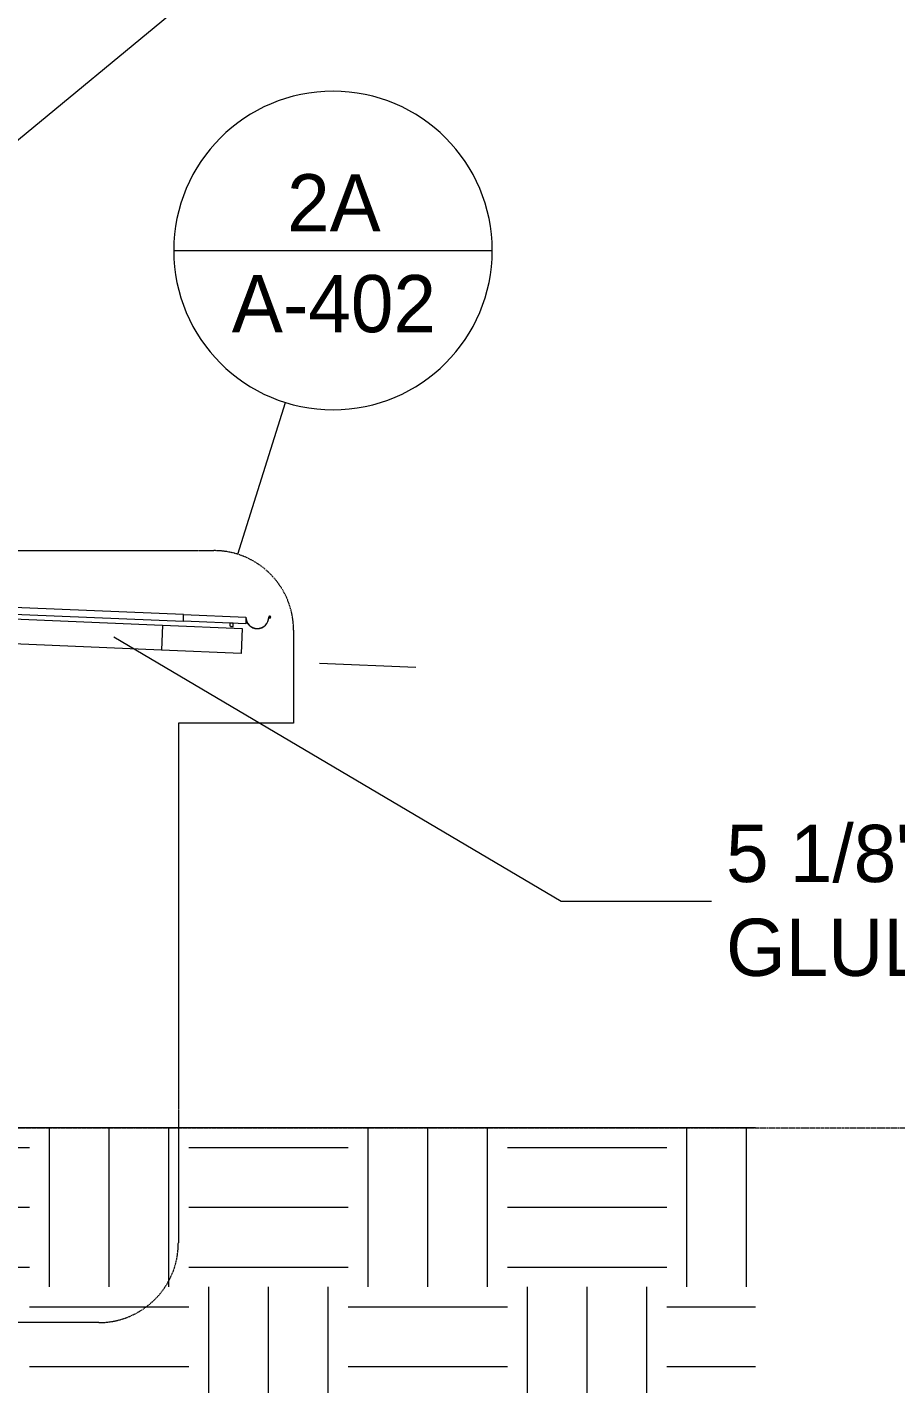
# Model space of a CAD drawing. Header units: inches. Extents: x 21386 to 98862, y -290 to 853.
# Drawn here: x 33530.4 to 33792, y -79.8 to 331.7 of the extents above; entities that cross this region are included whole.
import ezdxf

# ---------------------------------------------------------------- set-up
doc = ezdxf.new("R2010")
doc.units = ezdxf.units.IN
doc.header["$MEASUREMENT"] = 0
doc.linetypes.add('Dash Dot 3_16_', pattern=[0.3125, 0.1875, -0.0625, 0, -0.0625])
doc.linetypes.add('Grid Line 1_2_', pattern=[0.875, 0.5, -0.125, 0.125, -0.125])
for name, color, linetype, lineweight in [('A-ANNO-IDEN', 131, 'Continuous', 9), ('A-ANNO-SYMB', 150, 'Continuous', 9), ('A-DETL', 90, 'Continuous', 13), ('A-FLOR-LEVL', 51, 'Continuous', 9), ('A-ROOF', 132, 'Continuous', 13), ('A-ROOF-OTLN', 132, 'Continuous', 9), ('C-TOPO', 7, 'Continuous', 13), ('E-LITE-EQPM', 33, 'Continuous', 13), ('S-BEAM', 12, 'Continuous', 13)]:
    doc.layers.add(name, color=color, linetype=linetype, lineweight=lineweight)
doc.styles.add('Century Gothic', font='GOTHIC.TTF', dxfattribs={"height": 17.245342})

# ---------------------------------------------------------------- blocks, each defined once
blk = doc.blocks.new('Dimension Lumber - 5_5 x 7_5 Glulam-1730132-Building Section - North_South looking East _ Fitness Center')
at = {"layer": 'S-BEAM', "color": 8, "lineweight": 9}
for p, q in [((22795.3, 154.01), (22855.29, 151.51)), ((22855.29, 151.51), (22854.98, 144.01)), ((22854.98, 144.01), (22795.3, 146.5))]:
    blk.add_line(p, q, dxfattribs=at)
blk = doc.blocks.new('Dimension Lumber - 5_5 x 7_5 Glulam-1730133-Building Section - North_South looking East _ Fitness Center')
at = {"layer": 'S-BEAM', "color": 8, "lineweight": 9}
for p, q in [((22855.29, 151.51), (22879.29, 150.51)), ((22879.29, 150.51), (22878.98, 143.01)), ((22878.98, 143.01), (22854.98, 144.01))]:
    blk.add_line(p, q, dxfattribs=at)
blk = doc.blocks.new('EXTERIOR LED - SUNRISE LED Light Bar-970652-Building Section - North_South looking East _ Fitness Center')
at = {"layer": 'E-LITE-EQPM', "color": 8, "lineweight": 9}
for p, q in [((22876.57, 152.12), (22875.57, 152.12)), ((22875.57, 152.12), (22875.57, 151.28)), ((22875.57, 151.28), (22875.74, 151.28)), ((22875.74, 151.28), (22875.74, 151.12)), ((22875.74, 151.12), (22876.57, 151.12)), ((22876.57, 151.12), (22876.57, 152.12))]:
    blk.add_line(p, q, dxfattribs=at)
blk = doc.blocks.new('Section - Callout Head-19020-Building Section - North_South looking East _ Fitness Center')
at = {"layer": 'A-ANNO-SYMB'}
blk.add_line((22472.78, 464.27), (22568.78, 464.27), dxfattribs=at)
for start, end in [(0, 180), (180, 360)]:
    blk.add_arc((22520.78, 464.27), 48, start, end, dxfattribs=at)

msp = doc.modelspace()

# ---------------------------------------------------------------- hatches: boundary and pattern name
at = {"layer": 'C-TOPO', "lineweight": 9}
h = msp.add_hatch(dxfattribs=at)
h.set_pattern_fill('FP_36', color=8, style=0, pattern_type=2)
h.set_pattern_definition([(0, (22011.01, 102), (48, 48), [48, -48]), (0, (22011.01, 120), (48, 48), [48, -48]), (0, (22011.01, 138), (48, 48), [48, -48]), (90, (22017.01, 144), (-48, 48), [48, -48]), (90, (22035.01, 144), (-48, 48), [48, -48]), (90, (22053.01, 144), (-48, 48), [48, -48])])
h.paths.add_polyline_path([(33749.83, -79.83), (33749.83, 0), (33516.61, 0), (33516.61, -36), (33519.61, -36), (33519.61, -48), (33514.61, -48), (33514.61, -79.83), (33731.85, -79.83)], flags=0)

# ---------------------------------------------------------------- linework, layer by layer
at = {"layer": 'A-ANNO-IDEN', "color": 153}
for p, q in [((33429.75, 216.91), (33694.99, 436.21)), ((33556.44, 148.01), (33691.23, 68.37)), ((33691.23, 68.37), (33740.92, 68.37))]:
    msp.add_line(p, q, dxfattribs=at)
at = {"layer": 'A-ANNO-SYMB'}
msp.add_line((33593.78, 172.88), (33608.12, 218.65), dxfattribs=at)
at = {"layer": 'A-ANNO-SYMB', "linetype": 'Dash Dot 3_16_'}
for p, q in [((33452.32, 173.98), (33586.6, 173.98)), ((33610.6, 149.98), (33610.6, 121.99)), ((33575.87, 121.99), (33575.87, -34.71)), ((33610.6, 121.99), (33575.87, 121.99)), ((33551.87, -58.71), (33452.32, -58.71))]:
    msp.add_line(p, q, dxfattribs=at)
for centre, start, end in [((33586.6, 149.98), 360, 90), ((33551.87, -34.71), 270, 0)]:
    msp.add_arc(centre, 24, start, end, dxfattribs=at)
at = {"layer": 'A-DETL', "color": 8, "lineweight": 9}
msp.add_line((33618.44, 140.03), (33647.41, 138.82), dxfattribs=at)
at = {"layer": 'A-FLOR-LEVL', "linetype": 'Grid Line 1_2_'}
msp.add_line((31077.41, 0), (34441.96, 0), dxfattribs=at)
at = {"layer": 'A-ROOF', "color": 7}
for p, q in [((33577.42, 154.75), (33086.11, 175.22)), ((33086.11, 173.22), (33577.42, 152.74)), ((33577.42, 152.74), (33577.42, 154.75))]:
    msp.add_line(p, q, dxfattribs=at)
at = {"layer": 'A-ROOF', "color": 8, "lineweight": 9}
for p, q in [((33577.42, 154.75), (33596.16, 153.97)), ((33596.16, 151.96), (33577.42, 152.74)), ((33596.16, 153.97), (33596.16, 151.96))]:
    msp.add_line(p, q, dxfattribs=at)
at = {"layer": 'A-ROOF-OTLN', "color": 8}
for p, q in [((33596.22, 153.97), (33596.16, 153.97)), ((33603.26, 153.77), (33603.22, 153.72))]:
    msp.add_line(p, q, dxfattribs=at)
for centre, radius, start, end in [((33599.66, 153.97), 3.5, 180, 360), ((33599.66, 153.97), 3.44, 180, 0), ((33603.4, 153.97), 0.306, 232.159, 180), ((33603.4, 153.97), 0.243, 234.011, 180)]:
    msp.add_arc(centre, radius, start, end, dxfattribs=at)
at = {"layer": 'C-TOPO'}
for p, q in [((33731.85, 0), (33516.61, 0)), ((33749.83, 0), (33731.85, 0))]:
    msp.add_line(p, q, dxfattribs=at)
at = {"layer": 'C-TOPO', "color": 8, "lineweight": 9}
for p, q in [((33731.85, 0), (33516.61, 0)), ((33749.83, 0), (33731.85, 0))]:
    msp.add_line(p, q, dxfattribs=at)

# ---------------------------------------------------------------- block references
at = {"layer": 'A-ANNO-SYMB'}
msp.add_blockref('Section - Callout Head-19020-Building Section - North_South looking East _ Fitness Center', (11101.7, -199.82), dxfattribs=at)
at = {"layer": 'E-LITE-EQPM', "color": 8, "lineweight": 9}
msp.add_blockref('EXTERIOR LED - SUNRISE LED Light Bar-970652-Building Section - North_South looking East _ Fitness Center', (10715.81, 0), dxfattribs=at)
at = {"layer": 'S-BEAM', "color": 8, "lineweight": 9}
for name in ['Dimension Lumber - 5_5 x 7_5 Glulam-1730132-Building Section - North_South looking East _ Fitness Center', 'Dimension Lumber - 5_5 x 7_5 Glulam-1730133-Building Section - North_South looking East _ Fitness Center']:
    msp.add_blockref(name, (10715.81, 0), dxfattribs=at)

# ---------------------------------------------------------------- texts
at = {"layer": 'A-ANNO-SYMB', "char_height": 17.245, "attachment_point": 2, "line_spacing_factor": 0.984117, "style": 'Century Gothic'}
for s, insert, width in [('2A', (33622.75, 287.44), 36.936), ('A-402', (33622.75, 257.05), 77.76)]:
    msp.add_mtext(s, dxfattribs=dict(at, insert=insert, width=width))

# ---------------------------------------------------------------- next in the draw order: texts
at = {"layer": 'A-ANNO-IDEN', "insert": (33740.92, 91.33), "char_height": 17.2453, "width": 430.704, "attachment_point": 1, "line_spacing_factor": 0.984117, "style": 'Century Gothic', "bg_fill": 3, "box_fill_scale": 1.25, "bg_fill_color": 0, "bg_fill_transparency": 0}
msp.add_mtext('5 1/8" X 7 1/2" EXTERIOR GRADE\\PGLULAM BEAMS (4\'- 0 1/4" O.C.)', dxfattribs=at)

doc.saveas('drawing.dxf')
